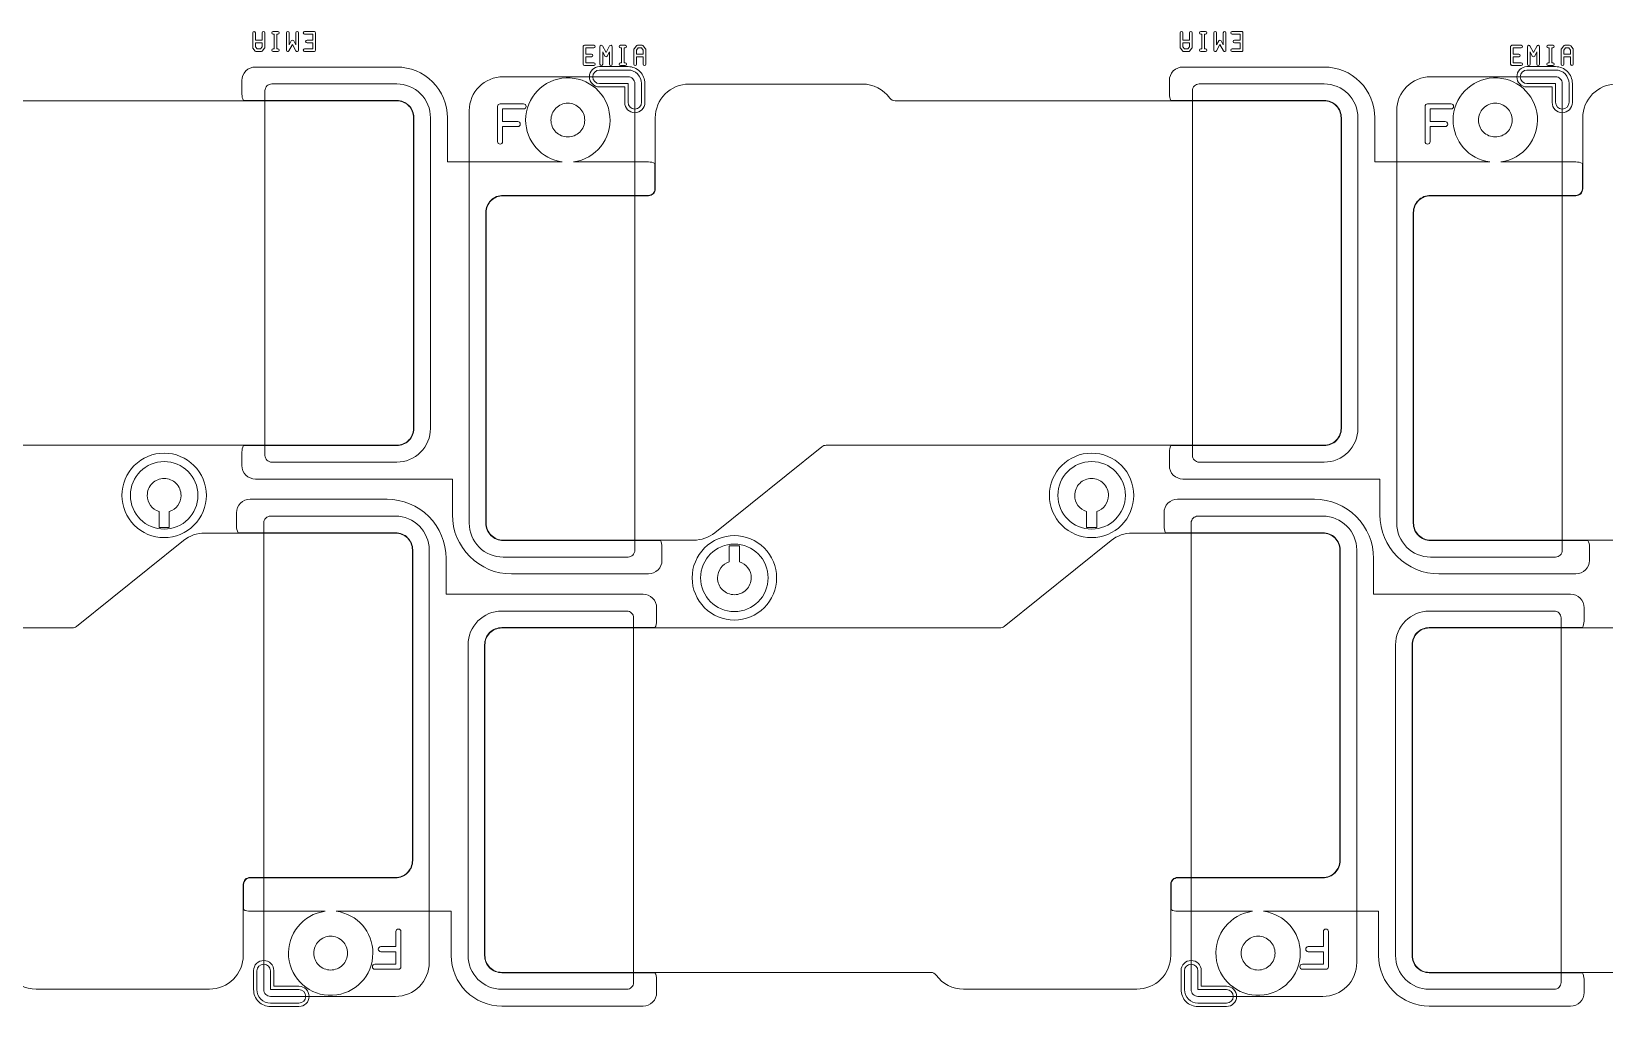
# Model space of a CAD drawing. Extents: x 2541 to 3941, y 2348 to 3338.
# Drawn here: x 2783.94 to 2830.53, y 3016.55 to 3045.43 of the extents above; entities that cross this region are included whole.
import ezdxf

# ---------------------------------------------------------------- set-up
doc = ezdxf.new("R2010")
doc.units = 0
doc.layers.get('0').update_dxf_attribs({"lineweight": 0})
doc.layers.add('EMI-T', color=6, linetype='Continuous', lineweight=0)

msp = doc.modelspace()

# ---------------------------------------------------------------- linework, layer by layer
for p, q in [((2791.16814, 3044.83094), (2791.09861, 3044.83094)), ((2818.63814, 3044.83094), (2818.56861, 3044.83094)), ((2801.4553, 3044.4217), (2801.38577, 3044.4217)), ((2828.9253, 3044.4217), (2828.85577, 3044.4217))]:
    msp.add_line(p, q)
at = {"linetype": 'Continuous'}
for points in [[(2790.48907, 3044.95704), (2790.48907, 3045.12922), (2790.48907, 3045.3875, -1), (2790.56907, 3045.3875), (2790.56907, 3045.16922), (2790.76722, 3045.16922), (2790.76722, 3045.3875, -1), (2790.84722, 3045.3875), (2790.84722, 3045.12922)], [(2791.09861, 3044.83094, -1), (2791.09861, 3044.91094), (2791.12814, 3044.91094), (2791.12814, 3045.3475), (2791.09861, 3045.3475, -1), (2791.09861, 3045.4275), (2791.16814, 3045.4275), (2791.23768, 3045.4275, -1), (2791.23768, 3045.3475), (2791.20814, 3045.3475), (2791.20814, 3044.91094), (2791.23768, 3044.91094, -1), (2791.23768, 3044.83094), (2791.16814, 3044.83094)], [(2791.48907, 3044.87129), (2791.48907, 3045.3875, -1), (2791.56907, 3045.3875), (2791.56907, 3045.0296)], [(2791.76722, 3045.0296), (2791.76722, 3045.3875, -1), (2791.84722, 3045.3875), (2791.84722, 3044.87129, -0.782664), (2791.772, 3044.85198), (2791.66814, 3045.04485)], [(2792.02907, 3044.83094, -1), (2792.02907, 3044.91094), (2792.26722, 3044.91094), (2792.26722, 3045.08922), (2792.09861, 3045.08922, -1), (2792.09861, 3045.16922), (2792.26722, 3045.16922), (2792.26722, 3045.3475), (2792.02907, 3045.3475, -1), (2792.02907, 3045.4275), (2792.30722, 3045.4275, -0.414265), (2792.34722, 3045.3875), (2792.34722, 3045.12922)], [(2817.95907, 3044.95704), (2817.95907, 3045.12922), (2817.95907, 3045.3875, -1), (2818.03907, 3045.3875), (2818.03907, 3045.16922), (2818.23722, 3045.16922), (2818.23722, 3045.3875, -1), (2818.31722, 3045.3875), (2818.31722, 3045.12922)], [(2818.56861, 3044.83094, -1), (2818.56861, 3044.91094), (2818.59814, 3044.91094), (2818.59814, 3045.3475), (2818.56861, 3045.3475, -1), (2818.56861, 3045.4275), (2818.63814, 3045.4275), (2818.70768, 3045.4275, -1), (2818.70768, 3045.3475), (2818.67814, 3045.3475), (2818.67814, 3044.91094), (2818.70768, 3044.91094, -1), (2818.70768, 3044.83094), (2818.63814, 3044.83094)], [(2818.95907, 3044.87129), (2818.95907, 3045.3875, -1), (2819.03907, 3045.3875), (2819.03907, 3045.0296)], [(2819.23722, 3045.0296), (2819.23722, 3045.3875, -1), (2819.31722, 3045.3875), (2819.31722, 3044.87129, -0.782664), (2819.242, 3044.85198), (2819.13814, 3045.04485)], [(2819.49907, 3044.83094, -1), (2819.49907, 3044.91094), (2819.73722, 3044.91094), (2819.73722, 3045.08922), (2819.56861, 3045.08922, -1), (2819.56861, 3045.16922), (2819.73722, 3045.16922), (2819.73722, 3045.3475), (2819.49907, 3045.3475, -1), (2819.49907, 3045.4275), (2819.77722, 3045.4275, -0.414265), (2819.81722, 3045.3875), (2819.81722, 3045.12922)], [(2790.84722, 3045.12922), (2790.84722, 3044.95704, -0.173189), (2790.83818, 3044.93172), (2790.76895, 3044.846, -0.228301), (2790.73768, 3044.83094), (2790.59861, 3044.83094, -0.228253), (2790.56734, 3044.846), (2790.49811, 3044.93172, -0.173127), (2790.48907, 3044.95704)], [(2791.66814, 3045.04485), (2791.56429, 3044.85198, -0.782665), (2791.48907, 3044.87129)], [(2791.56907, 3045.0296), (2791.63292, 3045.14819, -0.597324), (2791.70336, 3045.14819), (2791.76722, 3045.0296)], [(2792.34722, 3045.12922), (2792.34722, 3044.87094, -0.414265), (2792.30722, 3044.83094), (2792.02907, 3044.83094)], [(2800.77623, 3044.4617), (2800.77623, 3044.97791, -0.782664), (2800.85145, 3044.99722), (2800.9553, 3044.80435)], [(2800.85623, 3044.81959), (2800.85623, 3044.4617, -1), (2800.77623, 3044.4617)], [(2801.05438, 3044.81959), (2800.99052, 3044.70101, -0.597324), (2800.92008, 3044.70101), (2800.85623, 3044.81959)], [(2800.9553, 3044.80435), (2801.05916, 3044.99722, -0.782665), (2801.13438, 3044.97791), (2801.13438, 3044.4617, -1), (2801.05438, 3044.4617), (2801.05438, 3044.81959)], [(2801.38577, 3044.4217, -1), (2801.38577, 3044.5017), (2801.4153, 3044.5017), (2801.4153, 3044.93825), (2801.38577, 3044.93825, -1), (2801.38577, 3045.01825), (2801.4553, 3045.01825), (2801.52484, 3045.01825, -1), (2801.52484, 3044.93825), (2801.4953, 3044.93825), (2801.4953, 3044.5017), (2801.52484, 3044.5017, -1), (2801.52484, 3044.4217), (2801.4553, 3044.4217)], [(2801.77623, 3044.4617), (2801.77623, 3044.71997), (2801.77623, 3044.89216, -0.173189), (2801.78527, 3044.91748), (2801.8545, 3045.0032, -0.228301), (2801.88577, 3045.01825), (2802.02484, 3045.01825, -0.228253), (2802.05611, 3045.0032), (2802.12534, 3044.91748, -0.173127), (2802.13438, 3044.89216), (2802.13438, 3044.71997)], [(2818.31722, 3045.12922), (2818.31722, 3044.95704, -0.173189), (2818.30818, 3044.93172), (2818.23895, 3044.846, -0.228301), (2818.20768, 3044.83094), (2818.06861, 3044.83094, -0.228253), (2818.03734, 3044.846), (2817.96811, 3044.93172, -0.173127), (2817.95907, 3044.95704)], [(2819.13814, 3045.04485), (2819.03429, 3044.85198, -0.782665), (2818.95907, 3044.87129)], [(2819.03907, 3045.0296), (2819.10292, 3045.14819, -0.597324), (2819.17336, 3045.14819), (2819.23722, 3045.0296)], [(2819.81722, 3045.12922), (2819.81722, 3044.87094, -0.414265), (2819.77722, 3044.83094), (2819.49907, 3044.83094)], [(2828.24623, 3044.4617), (2828.24623, 3044.97791, -0.782664), (2828.32145, 3044.99722), (2828.4253, 3044.80435)], [(2828.32623, 3044.81959), (2828.32623, 3044.4617, -1), (2828.24623, 3044.4617)], [(2828.52438, 3044.81959), (2828.46052, 3044.70101, -0.597324), (2828.39008, 3044.70101), (2828.32623, 3044.81959)], [(2828.4253, 3044.80435), (2828.52916, 3044.99722, -0.782665), (2828.60438, 3044.97791), (2828.60438, 3044.4617, -1), (2828.52438, 3044.4617), (2828.52438, 3044.81959)], [(2828.85577, 3044.4217, -1), (2828.85577, 3044.5017), (2828.8853, 3044.5017), (2828.8853, 3044.93825), (2828.85577, 3044.93825, -1), (2828.85577, 3045.01825), (2828.9253, 3045.01825), (2828.99484, 3045.01825, -1), (2828.99484, 3044.93825), (2828.9653, 3044.93825), (2828.9653, 3044.5017), (2828.99484, 3044.5017, -1), (2828.99484, 3044.4217), (2828.9253, 3044.4217)], [(2829.24623, 3044.4617), (2829.24623, 3044.71997), (2829.24623, 3044.89216, -0.173189), (2829.25527, 3044.91748), (2829.3245, 3045.0032, -0.228301), (2829.35577, 3045.01825), (2829.49484, 3045.01825, -0.228253), (2829.52611, 3045.0032), (2829.59534, 3044.91748, -0.173127), (2829.60438, 3044.89216), (2829.60438, 3044.71997)], [(2790.1703, 3032.5746), (2790.1703, 3032.9746, -0.124386), (2790.21831, 3033.1646), (2794.7552, 3033.1646, 0.414365), (2795.26507, 3033.67473), (2795.26507, 3042.8746, 0.414366), (2794.7552, 3043.38473), (2790.21831, 3043.38473, -0.124392), (2790.1703, 3043.57473), (2790.1703, 3043.97473, -0.414218), (2790.5703, 3044.37473), (2794.7552, 3044.37473, -0.414364), (2796.25507, 3042.87409), (2796.25507, 3041.56473), (2799.6603, 3041.56473)], [(2802.13438, 3044.71997), (2802.13438, 3044.4617, -1), (2802.05438, 3044.4617), (2802.05438, 3044.67997), (2801.85623, 3044.67997), (2801.85623, 3044.4617, -1), (2801.77623, 3044.4617)], [(2817.6403, 3032.5746), (2817.6403, 3032.9746, -0.124386), (2817.68831, 3033.1646), (2822.2252, 3033.1646, 0.414365), (2822.73507, 3033.67473), (2822.73507, 3042.8746, 0.414366), (2822.2252, 3043.38473), (2817.68831, 3043.38473, -0.124392), (2817.6403, 3043.57473), (2817.6403, 3043.97473, -0.414218), (2818.0403, 3044.37473), (2822.2252, 3044.37473, -0.414364), (2823.72507, 3042.87409), (2823.72507, 3041.56473), (2827.1303, 3041.56473)], [(2829.60438, 3044.71997), (2829.60438, 3044.4617, -1), (2829.52438, 3044.4617), (2829.52438, 3044.67997), (2829.32623, 3044.67997), (2829.32623, 3044.4617, -1), (2829.24623, 3044.4617)], [(2798.57437, 3042.80391, -2.205962), (2799.98845, 3041.56473), (2802.21218, 3041.56473, -0.124388), (2802.40218, 3041.51672), (2802.40218, 3040.76473, -0.414224), (2802.21218, 3040.57473), (2797.9052, 3040.57473, 0.414218), (2797.39508, 3040.0646), (2797.39508, 3030.86472, 0.414217), (2797.9052, 3030.3546), (2802.56418, 3030.3546, -0.124388), (2802.61218, 3030.1646), (2802.61218, 3029.7646, -0.414218), (2802.21218, 3029.3646), (2798.15508, 3029.3646, -0.414215), (2796.40508, 3031.1146), (2796.40508, 3032.1746), (2790.5703, 3032.1746, -0.414218), (2790.1703, 3032.5746)], [(2826.04437, 3042.80391, -2.205962), (2827.45845, 3041.56473), (2829.68218, 3041.56473, -0.124388), (2829.87218, 3041.51672), (2829.87218, 3040.76473, -0.414224), (2829.68218, 3040.57473), (2825.3752, 3040.57473, 0.414218), (2824.86508, 3040.0646), (2824.86508, 3030.86472, 0.414217), (2825.3752, 3030.3546), (2830.03418, 3030.3546, -0.124388), (2830.08218, 3030.1646), (2830.08218, 3029.7646, -0.414218), (2829.68218, 3029.3646), (2825.62508, 3029.3646, -0.414215), (2823.87508, 3031.1146), (2823.87508, 3032.1746), (2818.0403, 3032.1746, -0.414218), (2817.6403, 3032.5746)], [(2790.01127, 3030.7746), (2790.01127, 3031.1746, -0.414218), (2790.41127, 3031.5746), (2794.46837, 3031.5746, -0.414215), (2796.21837, 3029.8246), (2796.21837, 3028.7646), (2802.05314, 3028.7646, -0.414218), (2802.45314, 3028.3646), (2802.45314, 3027.9646, -0.124388), (2802.40514, 3027.7746), (2797.86825, 3027.7746, 0.414365), (2797.35838, 3027.26447), (2797.35838, 3018.0646, 0.414366), (2797.86825, 3017.55446), (2802.40514, 3017.55446, -0.124388), (2802.45314, 3017.36446), (2802.45314, 3016.96446, -0.414218), (2802.05314, 3016.56446), (2797.86825, 3016.56446, -0.414364), (2796.36838, 3018.0651), (2796.36838, 3019.37447), (2792.96315, 3019.37447)], [(2817.48127, 3030.7746), (2817.48127, 3031.1746, -0.414218), (2817.88127, 3031.5746), (2821.93837, 3031.5746, -0.414215), (2823.68837, 3029.8246), (2823.68837, 3028.7646), (2829.52314, 3028.7646, -0.414218), (2829.92314, 3028.3646), (2829.92314, 3027.9646, -0.124388), (2829.87514, 3027.7746), (2825.33825, 3027.7746, 0.414365), (2824.82838, 3027.26447), (2824.82838, 3018.0646, 0.414366), (2825.33825, 3017.55446), (2829.87514, 3017.55446, -0.124388), (2829.92314, 3017.36446), (2829.92314, 3016.96446, -0.414218), (2829.52314, 3016.56446), (2825.33825, 3016.56446, -0.414364), (2823.83838, 3018.0651), (2823.83838, 3019.37447), (2820.43315, 3019.37447)], [(2794.04907, 3018.13528, -2.205962), (2792.635, 3019.37447), (2790.41127, 3019.37447, -0.124386), (2790.22127, 3019.42247), (2790.22127, 3020.17447, -0.414224), (2790.41127, 3020.36447), (2794.71824, 3020.36447, 0.414218), (2795.22837, 3020.87459), (2795.22837, 3030.07447, 0.414217), (2794.71824, 3030.5846), (2790.05927, 3030.5846, -0.124392), (2790.01127, 3030.7746)], [(2821.51907, 3018.13528, -2.205962), (2820.105, 3019.37447), (2817.88127, 3019.37447, -0.124386), (2817.69127, 3019.42247), (2817.69127, 3020.17447, -0.414224), (2817.88127, 3020.36447), (2822.18824, 3020.36447, 0.414218), (2822.69837, 3020.87459), (2822.69837, 3030.07447, 0.414217), (2822.18824, 3030.5846), (2817.52927, 3030.5846, -0.124392), (2817.48127, 3030.7746)], [(2794.11075, 3017.6558, -1), (2794.11075, 3017.8058), (2794.73112, 3017.8058), (2794.73112, 3018.17732), (2794.2846, 3018.17732, -1), (2794.2846, 3018.32732), (2794.73112, 3018.32732), (2794.73112, 3018.77385, -1), (2794.88112, 3018.77385), (2794.88112, 3018.25232)], [(2821.58075, 3017.6558, -1), (2821.58075, 3017.8058), (2822.20112, 3017.8058), (2822.20112, 3018.17732), (2821.7546, 3018.17732, -1), (2821.7546, 3018.32732), (2822.20112, 3018.32732), (2822.20112, 3018.77385, -1), (2822.35112, 3018.77385), (2822.35112, 3018.25232)], [(2794.88112, 3018.25232), (2794.88112, 3017.7308, -0.414241), (2794.80612, 3017.6558), (2794.11075, 3017.6558)], [(2822.35112, 3018.25232), (2822.35112, 3017.7308, -0.414241), (2822.27612, 3017.6558), (2821.58075, 3017.6558)]]:
    msp.add_lwpolyline(points, format="xyb", dxfattribs=at)
for points in [[(2790.56907, 3044.97117), (2790.61772, 3044.91094), (2790.71857, 3044.91094), (2790.76722, 3044.97117), (2790.76722, 3045.08922), (2790.56907, 3045.08922)], [(2801.85623, 3044.75997), (2802.05438, 3044.75997), (2802.05438, 3044.87802), (2802.00573, 3044.93825), (2801.90488, 3044.93825), (2801.85623, 3044.87802)], [(2818.03907, 3044.97117), (2818.08772, 3044.91094), (2818.18857, 3044.91094), (2818.23722, 3044.97117), (2818.23722, 3045.08922), (2818.03907, 3045.08922)], [(2829.32623, 3044.75997), (2829.52438, 3044.75997), (2829.52438, 3044.87802), (2829.47573, 3044.93825), (2829.37488, 3044.93825), (2829.32623, 3044.87802)]]:
    msp.add_lwpolyline(points, close=True, dxfattribs=at)
for points in [[(2800.27623, 3044.4617), (2800.27623, 3044.71997), (2800.27623, 3044.97825, -0.414265), (2800.31623, 3045.01825), (2800.59438, 3045.01825, -1), (2800.59438, 3044.93825), (2800.35623, 3044.93825), (2800.35623, 3044.75997), (2800.52484, 3044.75997, -1), (2800.52484, 3044.67997), (2800.35623, 3044.67997), (2800.35623, 3044.5017), (2800.59438, 3044.5017, -1), (2800.59438, 3044.4217), (2800.31623, 3044.4217, -0.414265)], [(2827.74623, 3044.4617), (2827.74623, 3044.71997), (2827.74623, 3044.97825, -0.414265), (2827.78623, 3045.01825), (2828.06438, 3045.01825, -1), (2828.06438, 3044.93825), (2827.82623, 3044.93825), (2827.82623, 3044.75997), (2827.99484, 3044.75997, -1), (2827.99484, 3044.67997), (2827.82623, 3044.67997), (2827.82623, 3044.5017), (2828.06438, 3044.5017, -1), (2828.06438, 3044.4217), (2827.78623, 3044.4217, -0.414265)], [(2800.76244, 3043.78531, -1), (2800.76244, 3044.38531), (2801.60715, 3044.38531, -0.414217), (2802.10715, 3043.88531), (2802.10715, 3043.32231, -1), (2801.50715, 3043.32231), (2801.50715, 3043.78531)], [(2828.23244, 3043.78531, -1), (2828.23244, 3044.38531), (2829.07715, 3044.38531, -0.414217), (2829.57715, 3043.88531), (2829.57715, 3043.32231, -1), (2828.97715, 3043.32231), (2828.97715, 3043.78531)], [(2769.93508, 3030.86472), (2769.93508, 3040.0646, -0.414219), (2770.4352, 3040.56473), (2774.74218, 3040.56473, 0.414223), (2774.94218, 3040.76473), (2774.94218, 3042.86952, -0.414215), (2775.94218, 3043.86952), (2781.07907, 3043.86952, -0.24029), (2781.88871, 3043.45692, 0.240069), (2782.05015, 3043.37473), (2794.7552, 3043.37473, -0.414366), (2795.25507, 3042.8746), (2795.25507, 3033.67472, -0.414365), (2794.7552, 3033.1746), (2780.00567, 3033.1746, 0.170771), (2779.88046, 3033.13056), (2776.70951, 3030.58481, -0.170765), (2776.08341, 3030.3646), (2770.4352, 3030.3646, -0.414218)], [(2797.40508, 3030.86472), (2797.40508, 3040.0646, -0.414219), (2797.9052, 3040.56473), (2802.21218, 3040.56473, 0.414223), (2802.41218, 3040.76473), (2802.41218, 3042.86952, -0.414215), (2803.41218, 3043.86952), (2808.54907, 3043.86952, -0.24029), (2809.35871, 3043.45692, 0.240069), (2809.52015, 3043.37473), (2822.2252, 3043.37473, -0.414366), (2822.72507, 3042.8746), (2822.72507, 3033.67472, -0.414365), (2822.2252, 3033.1746), (2807.47567, 3033.1746, 0.170771), (2807.35046, 3033.13056), (2804.17951, 3030.58481, -0.170765), (2803.55341, 3030.3646), (2797.9052, 3030.3646, -0.414218)], [(2800.76244, 3043.88531), (2801.60715, 3043.88531), (2801.60715, 3043.33124, 1), (2802.00715, 3043.33124), (2802.00715, 3043.88531, 0.414218), (2801.60715, 3044.28531), (2800.76244, 3044.28531, 1)], [(2824.87508, 3030.86472), (2824.87508, 3040.0646, -0.414219), (2825.3752, 3040.56473), (2829.68218, 3040.56473, 0.414223), (2829.88218, 3040.76473), (2829.88218, 3042.86952, -0.414215), (2830.88218, 3043.86952), (2836.01907, 3043.86952, -0.24029), (2836.82871, 3043.45692, 0.240069), (2836.99015, 3043.37473), (2849.6952, 3043.37473, -0.414366), (2850.19507, 3042.8746), (2850.19507, 3033.67472, -0.414365), (2849.6952, 3033.1746), (2834.94567, 3033.1746, 0.170771), (2834.82046, 3033.13056), (2831.64951, 3030.58481, -0.170765), (2831.02341, 3030.3646), (2825.3752, 3030.3646, -0.414218)], [(2828.23244, 3043.88531), (2829.07715, 3043.88531), (2829.07715, 3043.33124, 1), (2829.47715, 3043.33124), (2829.47715, 3043.88531, 0.414218), (2829.07715, 3044.28531), (2828.23244, 3044.28531, 1)], [(2797.74233, 3042.16535), (2797.74233, 3042.68687), (2797.74233, 3043.2084, -0.414241), (2797.81733, 3043.2834), (2798.51269, 3043.2834, -1), (2798.51269, 3043.1334), (2797.89233, 3043.1334), (2797.89233, 3042.76187), (2798.33885, 3042.76187, -1), (2798.33885, 3042.61187), (2797.89233, 3042.61187), (2797.89233, 3042.16535, -1)], [(2799.32437, 3042.80391, 0.414217), (2799.82437, 3042.30391, 0.414217), (2800.32437, 3042.80391, 0.414217), (2799.82437, 3043.30391, 0.414217)], [(2825.21233, 3042.16535), (2825.21233, 3042.68687), (2825.21233, 3043.2084, -0.414241), (2825.28733, 3043.2834), (2825.98269, 3043.2834, -1), (2825.98269, 3043.1334), (2825.36233, 3043.1334), (2825.36233, 3042.76187), (2825.80885, 3042.76187, -1), (2825.80885, 3042.61187), (2825.36233, 3042.61187), (2825.36233, 3042.16535, -1)], [(2826.79437, 3042.80391, 0.414217), (2827.29437, 3042.30391, 0.414217), (2827.79437, 3042.80391, 0.414217), (2827.29437, 3043.30391, 0.414217)], [(2786.61699, 3031.69071, -0.414215), (2787.86699, 3032.94071, -0.414215), (2789.11699, 3031.69071, -0.414215), (2787.86699, 3030.44071, -0.414215)], [(2814.08699, 3031.69071, -0.414215), (2815.33699, 3032.94071, -0.414215), (2816.58699, 3031.69071, -0.414215), (2815.33699, 3030.44071, -0.414215)], [(2787.36699, 3031.69071, 0.327542), (2787.71699, 3031.21374), (2787.71699, 3030.73957), (2788.01699, 3030.73957), (2788.01699, 3031.21374, 0.327544), (2788.36699, 3031.69071, 0.414217), (2787.86699, 3032.19071, 0.414217)], [(2814.83699, 3031.69071, 0.327542), (2815.18699, 3031.21374), (2815.18699, 3030.73957), (2815.48699, 3030.73957), (2815.48699, 3031.21374, 0.327544), (2815.83699, 3031.69071, 0.414217), (2815.33699, 3032.19071, 0.414217)], [(2769.89838, 3018.06459), (2769.89838, 3027.26447, -0.414365), (2770.39825, 3027.7646), (2785.14778, 3027.7646, 0.170771), (2785.27299, 3027.80863), (2788.44394, 3030.35438, -0.170765), (2789.07004, 3030.5746), (2794.71824, 3030.5746, -0.414218), (2795.21837, 3030.07447), (2795.21837, 3020.87459, -0.414219), (2794.71824, 3020.37447), (2790.41127, 3020.37447, 0.414223), (2790.21127, 3020.17447), (2790.21127, 3018.06967, -0.414215), (2789.21127, 3017.06967), (2784.07437, 3017.06967, -0.24029), (2783.26474, 3017.48227, 0.240069), (2783.1033, 3017.56446), (2770.39825, 3017.56446, -0.414366)], [(2797.36838, 3018.06459), (2797.36838, 3027.26447, -0.414365), (2797.86825, 3027.7646), (2812.61778, 3027.7646, 0.170771), (2812.74299, 3027.80863), (2815.91394, 3030.35438, -0.170765), (2816.54004, 3030.5746), (2822.18824, 3030.5746, -0.414218), (2822.68837, 3030.07447), (2822.68837, 3020.87459, -0.414219), (2822.18824, 3020.37447), (2817.88127, 3020.37447, 0.414223), (2817.68127, 3020.17447), (2817.68127, 3018.06967, -0.414215), (2816.68127, 3017.06967), (2811.54437, 3017.06967, -0.24029), (2810.73474, 3017.48227, 0.240069), (2810.5733, 3017.56446), (2797.86825, 3017.56446, -0.414366)], [(2803.50646, 3029.24848, -0.414215), (2804.75646, 3030.49848, -0.414215), (2806.00646, 3029.24848, -0.414215), (2804.75646, 3027.99848, -0.414215)], [(2824.83838, 3018.06459), (2824.83838, 3027.26447, -0.414365), (2825.33825, 3027.7646), (2840.08778, 3027.7646, 0.170771), (2840.21299, 3027.80863), (2843.38394, 3030.35438, -0.170765), (2844.01004, 3030.5746), (2849.65824, 3030.5746, -0.414218), (2850.15837, 3030.07447), (2850.15837, 3020.87459, -0.414219), (2849.65824, 3020.37447), (2845.35127, 3020.37447, 0.414223), (2845.15127, 3020.17447), (2845.15127, 3018.06967, -0.414215), (2844.15127, 3017.06967), (2839.01437, 3017.06967, -0.24029), (2838.20474, 3017.48227, 0.240069), (2838.0433, 3017.56446), (2825.33825, 3017.56446, -0.414366)], [(2804.25646, 3029.24848, 0.414217), (2804.75646, 3028.74848, 0.414217), (2805.25646, 3029.24848, 0.327542), (2804.90646, 3029.72545), (2804.90646, 3030.19962), (2804.60646, 3030.19962), (2804.60646, 3029.72545, 0.327544)], [(2792.29907, 3018.13528, 0.414217), (2792.79907, 3017.63528, 0.414217), (2793.29907, 3018.13528, 0.414217), (2792.79907, 3018.63528, 0.414217)], [(2819.76907, 3018.13528, 0.414217), (2820.26907, 3017.63528, 0.414217), (2820.76907, 3018.13528, 0.414217), (2820.26907, 3018.63528, 0.414217)], [(2790.51629, 3017.05388), (2790.51629, 3017.61689, -1), (2791.11629, 3017.61689), (2791.11629, 3017.15388), (2791.86101, 3017.15388, -1), (2791.86101, 3016.55388), (2791.01629, 3016.55388, -0.414217)], [(2790.61629, 3017.05388, 0.414218), (2791.01629, 3016.65388), (2791.86101, 3016.65388, 1), (2791.86101, 3017.05388), (2791.01629, 3017.05388), (2791.01629, 3017.60796, 1), (2790.61629, 3017.60796)], [(2817.98629, 3017.05388), (2817.98629, 3017.61689, -1), (2818.58629, 3017.61689), (2818.58629, 3017.15388), (2819.33101, 3017.15388, -1), (2819.33101, 3016.55388), (2818.48629, 3016.55388, -0.414217)], [(2818.08629, 3017.05388, 0.414218), (2818.48629, 3016.65388), (2819.33101, 3016.65388, 1), (2819.33101, 3017.05388), (2818.48629, 3017.05388), (2818.48629, 3017.60796, 1), (2818.08629, 3017.60796)]]:
    msp.add_lwpolyline(points, format="xyb", close=True, dxfattribs=at)
for centre, start, end in [((2799.82437, 3042.80391), 179.999999, 262.45759), ((2827.29437, 3042.80391), 179.999999, 262.45759), ((2792.79907, 3018.13528), 359.999999, 82.45759), ((2820.26907, 3018.13528), 359.999999, 82.45759)]:
    msp.add_arc(centre, 1.25, start, end)
at = {"layer": 'EMI-T', "linetype": 'Continuous'}
for points in [[(2790.85299, 3032.8746, 0.414223), (2791.05299, 3032.6746), (2794.75519, 3032.6746, 0.414363), (2795.75507, 3033.67498), (2795.75507, 3042.87435, 0.414365), (2794.75519, 3043.87473), (2791.05299, 3043.87473, 0.414223), (2790.85299, 3043.67473)], [(2796.90508, 3030.86472, 0.414215), (2797.9052, 3029.8646), (2801.60715, 3029.8646, 0.414223), (2801.80715, 3030.0646), (2801.80715, 3043.88532, 0.414223), (2801.60715, 3044.08532), (2797.9052, 3044.08532, 0.414215), (2796.90508, 3043.08519)], [(2818.32299, 3032.8746, 0.414223), (2818.52299, 3032.6746), (2822.22519, 3032.6746, 0.414363), (2823.22507, 3033.67498), (2823.22507, 3042.87435, 0.414365), (2822.22519, 3043.87473), (2818.52299, 3043.87473, 0.414223), (2818.32299, 3043.67473)], [(2824.37508, 3030.86472, 0.414215), (2825.3752, 3029.8646), (2829.07715, 3029.8646, 0.414223), (2829.27715, 3030.0646), (2829.27715, 3043.88532, 0.414223), (2829.07715, 3044.08532), (2825.3752, 3044.08532, 0.414215), (2824.37508, 3043.08519)], [(2790.81629, 3017.05388, 0.414223), (2791.01629, 3016.85388), (2794.71824, 3016.85388, 0.414215), (2795.71837, 3017.85401), (2795.71837, 3030.07448, 0.414215), (2794.71824, 3031.0746), (2791.01629, 3031.0746, 0.414223), (2790.81629, 3030.8746)], [(2818.28629, 3017.05388, 0.414223), (2818.48629, 3016.85388), (2822.18824, 3016.85388, 0.414215), (2823.18837, 3017.85401), (2823.18837, 3030.07448, 0.414215), (2822.18824, 3031.0746), (2818.48629, 3031.0746, 0.414223), (2818.28629, 3030.8746)], [(2796.86838, 3018.06485, 0.414365), (2797.86825, 3017.06447), (2801.57045, 3017.06447, 0.414223), (2801.77045, 3017.26447), (2801.77045, 3028.0646, 0.414223), (2801.57045, 3028.2646), (2797.86825, 3028.2646, 0.414363), (2796.86838, 3027.26422)], [(2824.33838, 3018.06485, 0.414365), (2825.33825, 3017.06447), (2829.04045, 3017.06447, 0.414223), (2829.24045, 3017.26447), (2829.24045, 3028.0646, 0.414223), (2829.04045, 3028.2646), (2825.33825, 3028.2646, 0.414363), (2824.33838, 3027.26422)]]:
    msp.add_lwpolyline(points, format="xyb", close=True, dxfattribs=at)
at = {"layer": 'EMI-T'}
for centre in [(2787.86699, 3031.69072), (2815.33699, 3031.69072), (2804.75645, 3029.24848)]:
    msp.add_circle(centre, 1, dxfattribs=at)

doc.saveas('drawing.dxf')
